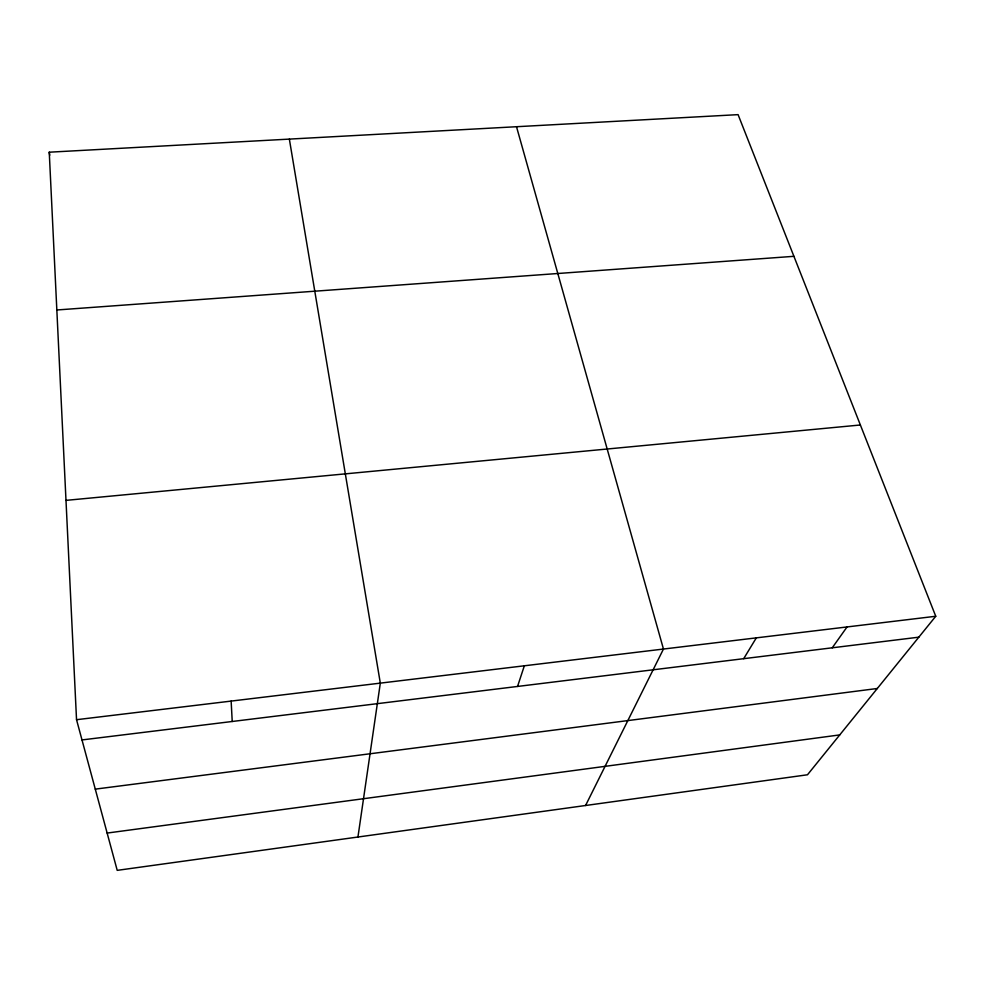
<?xml version="1.0" encoding="UTF-8"?>
<svg xmlns="http://www.w3.org/2000/svg" width="985" height="985" viewBox="0 0 985 985"><rect width="100%" height="100%" fill="white"/><g stroke="black" fill="none" stroke-linecap="round" stroke-linejoin="round"><path stroke-width="1.48" d="M357.949 837.028L380.321 683.134L289.356 139.107M517.544 686.446L524.34 665.798M585.57 805.508L663.459 649.041L516.509 126.72M743.687 658.682L756.32 637.861M832.239 647.798L847.051 626.94M935.75 616.265L807.478 774.776L117.215 870.358L76.534 719.703L49.25 152.195L738.085 114.642L935.75 616.265L76.534 719.703M107.143 833.064L839.737 734.909M95.274 789.133L877.303 688.49M81.989 739.932L918.833 637.172M65.983 500.368L860.373 424.991M56.834 309.979L793.91 256.322M49.25 152.195L49.767 155.199M231.143 701.086L232.226 721.488"/></g></svg>
